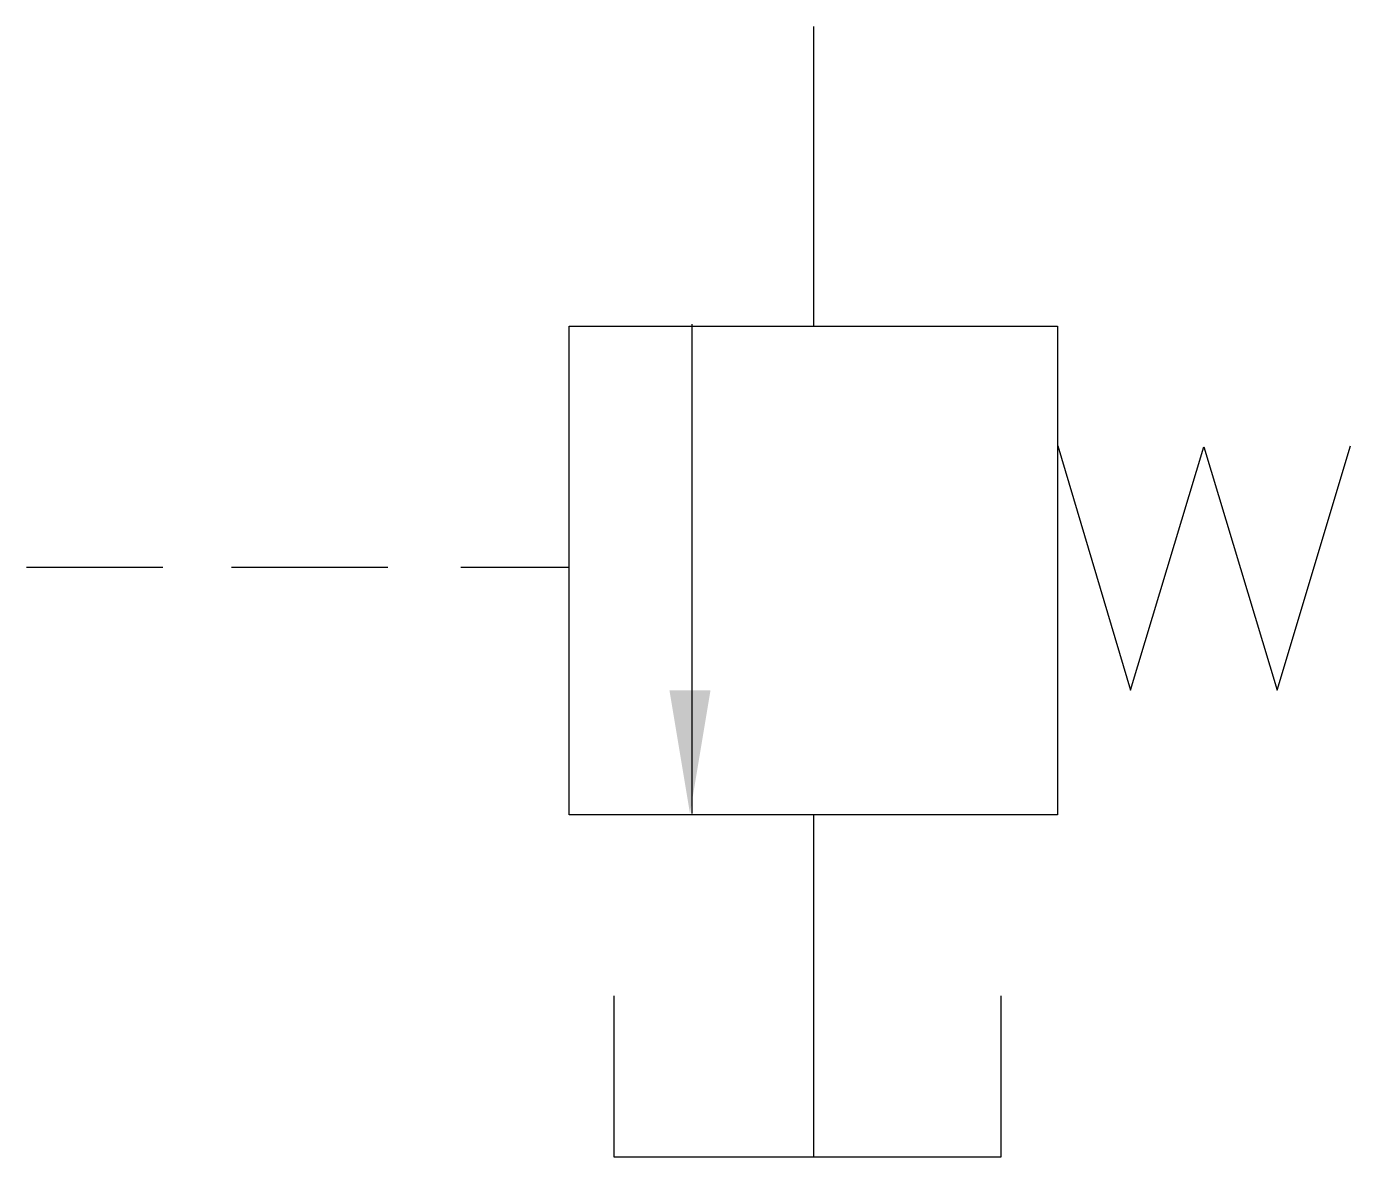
# Model space of a CAD drawing. Extents: x 252.6 to 279.7, y 120.1 to 143.2.
import ezdxf

# ---------------------------------------------------------------- set-up
doc = ezdxf.new("R2010")
doc.units = 0
doc.header["$LTSCALE"] = 5
doc.header["$MEASUREMENT"] = 0
doc.layers.add('11', color=1, linetype='CONTINUOUS')
doc.layers.add('12', color=2, linetype='CONTINUOUS')

# ---------------------------------------------------------------- blocks, each defined once
blk = doc.blocks.new('5171', base_point=(201.305, 88.5))
at = {"layer": '11'}
for p, q in [((201.383, 88.426), (201.383, 93.426)), ((213.383, 93.426), (213.383, 88.426)), ((213.383, 88.426), (201.383, 88.426))]:
    blk.add_line(p, q, dxfattribs=at)

msp = doc.modelspace()

# ---------------------------------------------------------------- linework, layer by layer
at = {"layer": '11'}
for p, q in [((268.75, 143.238), (268.75, 137.105)), ((263.747, 127.105), (263.747, 137.105)), ((263.747, 137.105), (273.747, 137.105)), ((266.261, 137.147), (266.261, 127.131)), ((273.747, 137.105), (273.747, 127.105)), ((273.757, 134.654), (275.239, 129.656)), ((275.239, 129.656), (276.742, 134.638)), ((276.742, 134.638), (278.244, 129.656)), ((278.244, 129.656), (279.747, 134.654)), ((273.747, 127.105), (263.747, 127.105)), ((268.75, 127.105), (268.75, 120.092))]:
    msp.add_line(p, q, dxfattribs=at)
at = {"layer": '12'}
for p, q in [((255.43, 132.168), (252.637, 132.168)), ((260.033, 132.168), (256.833, 132.168)), ((263.728, 132.168), (261.53, 132.168))]:
    msp.add_line(p, q, dxfattribs=at)
msp.add_solid([(265.802, 129.651), (266.642, 129.651), (266.222, 127.131)], dxfattribs=at)

# ---------------------------------------------------------------- block references
at = {"layer": '11', "xscale": 0.66, "yscale": 0.66, "zscale": 0.66}
msp.add_blockref('5171', (264.618, 120.15), dxfattribs=at)

doc.saveas('drawing.dxf')
